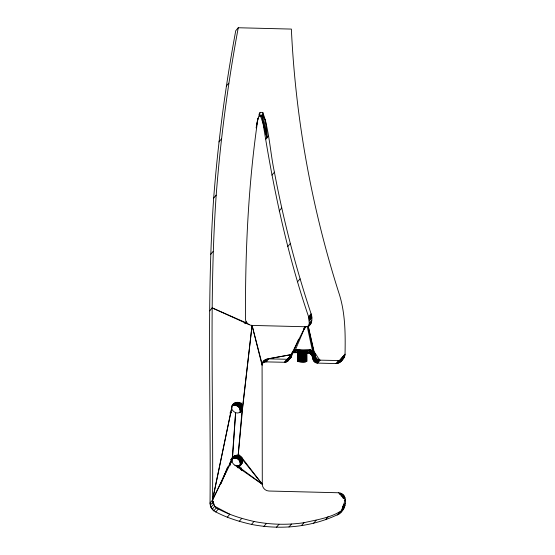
<?xml version="1.0" encoding="UTF-8"?>
<svg xmlns="http://www.w3.org/2000/svg" width="555" height="555" viewBox="0 0 555 555"><rect width="100%" height="100%" fill="white"/><g stroke="black" fill="none" stroke-linecap="round" stroke-linejoin="round"><path stroke-width="0.83" d="M261.516 363.629L265.172 361.867L284.465 362.269L291.937 354.499L267.676 358.925C264.555 359.286 262.029 362.172 262.085 365.315L262.293 484.244C262.251 487.81 265.387 490.981 268.946 491.022L338.647 492.764C349.171 494.082 346.251 509.885 339.043 513.972C312.139 527.146 280.754 530.192 251.477 524.406C238.463 521.436 225.476 517.42 213.821 510.836C211.504 508.893 210.088 506 210.033 502.976C211.004 401.348 206.585 299.547 213.682 198.059C218.059 141.92 225.42 86.046 235.757 30.692L238.261 27.75L291.368 29.082C295.537 118.333 311.522 206.897 338.585 292.041C345.37 312.014 345.446 333.333 345.043 354.173C344.6 358.669 340.617 363.421 335.914 363.56L317.654 363.102C313.048 363.164 312.909 358.183 311.716 355.082C308.497 351.433 302.961 352.779 298.583 351.794C295.315 350.385 308.615 349.06 307.678 352.938L310.19 349.997C315.448 350.469 316.662 357.295 320.159 360.16L339.452 360.563L342.317 359.453L343.781 358.024M343.129 509.497C332.036 517.753 317.134 519.653 303.925 522.713C287.351 525.148 270.417 524.697 253.982 521.464C240.967 518.495 227.98 514.478 216.325 507.894C214.008 505.952 212.593 503.052 212.537 500.027C213.508 398.407 209.089 296.599 216.186 195.117C220.564 138.972 227.925 83.104 238.261 27.75M216.325 507.894L213.821 510.836L211.032 507.312L210.033 502.976L212.537 500.027L232.552 457.937L235.611 412.705C223.679 406.44 242.66 395.313 242.597 408.612L238.192 455.218L235.688 458.159L233.176 458.291L231.033 459.547M230.984 459.589C232.781 455.482 238.83 453.241 241.716 457.452L262.293 484.244L234.918 465.222C232.635 464.035 231.4 461.17 232.226 458.708L235.611 412.705C238.567 413.843 242.188 411.782 242.597 408.612L239.899 412.365L242.403 409.423M240.093 411.553L241.036 402.992M239.663 465.999L240.246 463.578L239.566 455.044M239.725 466.117C242.271 464.133 243.895 460.282 241.716 457.452L239.212 460.393L240.183 462.731L242.688 459.79L262.293 484.244L237.367 465.867L234.918 465.222M266.844 361.562L265.172 361.867L267.676 358.925L291.937 354.499L284.465 362.269C287.906 362.471 289.835 358.96 289.675 355.915M287.983 360.91L291.403 356.733L292.478 352.258L305.167 326.749C311.903 326.902 312.992 318.764 311.098 313.811C295.704 267.489 283.438 220.162 274.42 172.196C270.139 152.389 269.543 131.611 262.786 112.408L260.149 112.381L258.921 114.392M311.077 323.287L308.573 326.229L309.288 323.253L308.594 316.752C286.401 251.616 272.401 184.1 261.974 116.189L262.897 115.107L262.786 112.408M340.603 361.742L341.818 360.098L342.539 357.115L345.043 354.173L336.947 363.504M238.192 455.218L242.077 410.194L240.072 412.552M340.624 512.438L341.811 510.586L342.803 506.299L345.307 503.35M240.884 403.013L240.155 410.714L242.66 407.772L252.06 325.417L305.167 326.749L295.371 349.872L292.867 352.813L291.479 353.479L293.983 350.538L296.134 349.705L310.19 349.997L305.583 351.87L292.867 352.813L298.611 339.258M258.013 118.028C248.182 184.718 245.143 252.324 245.49 319.68C245.969 322.837 248.869 325.369 252.06 325.417L262.168 364.281M256.618 124.903L257.881 118.34M256.119 127.886L257.645 120.255L260.149 112.381M231.941 406.662L212.537 500.027L214.736 506.285L229.791 514.277L227.286 517.218M231.872 407.502L212.537 500.027L231.969 460.366L229.964 462.717M338.647 492.764L345.3 499.542L341.547 511.03L339.043 513.972M297.695 361.229C309.274 358.065 309.385 364.33 297.695 361.229L297.681 351.315M212.683 503.309L213.342 501.706M220.939 483.287L227.543 467.275M220.904 483.738L228.147 466.45M232.552 457.937L232.989 457.23M226.26 86.136L228.771 83.188M218.899 141.948L221.403 139.007M213.682 198.059L216.186 195.117M265.914 139.118L268.419 136.176M271.915 175.137L274.42 172.196M210.609 254.384L213.113 251.443M279.2 210.955L281.704 208.014M209.693 310.849L212.197 307.9L247.363 323.364M287.747 246.524L290.251 243.583M244.637 323.426L246.136 321.664M245.685 323.738L246.684 322.559M297.549 281.808L300.054 278.867M261.343 363.816L264.02 360.688M261.301 364.094L264.811 360.035M263.195 362.457L265.699 359.515M264.159 362.089L266.664 359.14M266.206 361.811L268.71 358.87L287.747 359.286L289.897 358.454L290.993 357.385M232.448 404.921L233.447 403.749M234.092 403.214L231.588 406.156C234.703 403.846 239.614 406.059 240.086 409.874L242.59 406.933L252.06 325.417L262.085 365.315M232.309 405.733L234.814 402.791M233.086 405.434L235.591 402.493M308.594 316.752L311.098 313.811M233.912 405.254L236.416 402.313M308.837 317.578L311.341 314.636M234.751 405.212L237.256 402.271M309.031 318.417L311.535 315.469M235.597 405.303L238.102 402.354M309.17 319.264L311.674 316.315M236.423 405.518L238.927 402.576M309.253 320.11L311.757 317.169M231.407 412.448L230.408 413.628L229.964 412.899M309.288 320.963L311.792 318.022M237.2 405.858L239.711 402.916M303.661 328.511L305.167 326.749M237.928 406.315L240.433 403.374M303.703 329.635L306.207 326.694M309.288 323.253L311.792 320.304M238.574 406.877L241.078 403.936M309.211 324.28L311.716 321.338M308.969 325.286L311.473 322.337M239.122 407.537L241.626 404.588M308.857 326.104L310.529 324.162M239.566 408.265L242.07 405.323M239.892 409.049L242.396 406.107M240.086 412.705L241.64 410.901M292.388 352.21L293.983 350.538M292.145 353.091L294.649 350.149M289.495 356.664L291.999 353.722M285.242 362.228L287.747 359.286M293.623 352.654L296.134 349.705M286.005 362.068L288.51 359.127M289.377 358.211L291.881 355.269M307.678 352.938L294.407 352.612L296.911 349.664L302.26 350.489L310.19 349.997M286.727 361.791L289.231 358.842M289.197 358.967L291.701 356.026M287.386 361.395L291.403 356.733M308.462 353.022L310.966 350.08M309.218 353.223L311.723 350.281M310.613 353.958L313.117 351.017M310.12 350.302L311.202 354.478L313.707 351.537L308.178 326.104L314.22 352.141L311.716 355.082L310.543 350.045M312.423 356.483L314.928 353.542L314.629 352.813L312.125 355.762L317.654 363.102L320.159 360.16C316.697 360.16 314.81 356.636 314.928 353.542M312.604 357.247L315.108 354.305M312.666 358.024L315.171 355.082M312.729 358.801L315.233 355.852M312.916 359.557L315.42 356.615M313.214 360.285L315.719 357.344M313.624 360.958L316.128 358.017M314.13 361.562L316.641 358.62M231.047 459.706L233.537 456.605M231.678 459.02L234.182 456.071M231.227 459.887L232.226 458.708M232.399 458.596L234.904 455.655M314.727 362.082L317.231 359.14M230.526 461.288L232.032 459.526M233.176 458.291L235.688 455.35M234.002 458.118L236.506 455.176M315.393 362.505L317.897 359.564M230.054 465.756L229.527 464.146L232.032 461.205M234.848 458.069L237.353 455.128M316.114 362.824L318.625 359.876M229.728 464.972L230.727 463.793M316.877 363.019L319.382 360.077M235.688 458.159L236.513 458.375L239.018 455.433M236.513 458.375L237.297 458.721L239.802 455.773M237.297 458.721L238.019 459.179L240.523 456.231M239.212 460.393L238.664 459.741L241.168 456.8M242.16 458.18L239.656 461.122L239.233 455.128M239.982 461.913L242.486 458.964M237.214 466.998L238.213 465.818L239.815 465.34L241.73 463.765M242.757 460.629L240.246 463.578L240.558 465.263M237.533 467.414L238.532 466.235M240.183 464.417L242.688 461.469M237.811 467.698L239.815 465.34M239.989 465.229L242.493 462.287M240.537 464.917L238.033 467.865L239.226 466.706M238.678 467.331L242.167 463.057M210.29 505.189L212.794 502.247M211.032 507.312L213.536 504.37M335.914 363.56L338.418 360.618M212.232 509.226L214.736 506.285M337.96 363.289L340.465 360.341M342.456 358.148L344.96 355.207M338.925 362.914L341.429 359.973M342.22 359.154L344.724 356.206M339.813 362.394L342.317 359.453M341.818 360.098L344.322 357.156M215.722 512.064L218.226 509.115M239.233 521.346L241.737 518.405M251.477 524.406L253.982 521.464M263.916 526.383L266.421 523.434M276.452 527.25L278.957 524.308M288.988 527.007L291.493 524.066M301.421 525.654L303.925 522.713M313.658 523.205L316.163 520.264M339.695 494.318L340.701 493.138M340.659 494.741L341.665 493.562M341.048 495.892L342.553 494.123M341.845 496.586L343.344 494.817M342.518 497.391L344.024 495.622M343.066 498.286L344.572 496.524M325.598 519.681L328.102 516.74M343.968 498.667L344.967 497.488M344.294 500.714L345.3 499.542M342.553 508.505L345.057 505.563M337.142 515.102L339.646 512.161M341.811 510.586L344.322 507.645M292.887 351.606L293.394 351.031M339.743 360.313L342.539 357.115M294.407 352.612L297.73 351.19L296.911 349.664M237.367 465.867L238.213 465.818M259.24 115.065L262.897 115.107L265.54 120.345L267.413 137.356L262.897 115.107M259.053 116.155L261.974 116.189L266.913 137.945L263.035 123.286L260.281 115.357M212.197 307.9L249.042 324.62M260.843 115.634L261.974 116.189M238.019 459.179L238.664 459.741M313.707 351.537L307.22 326.479L312.444 350.594L309.94 353.535L309.218 350.212M310.134 349.56L311.202 354.478M240.821 467.796L241.3 470.328M241.03 467.803L241.494 470.335M229.465 463.307L229.527 464.146M306.846 351.162L306.873 361.333M306.672 351.037L306.714 361.458M306.395 350.92L306.443 361.576M306.048 351.773L306.069 361.687M306.013 350.815L306.027 360.722M305.583 351.87L305.597 361.784M305.534 350.718L305.555 360.625M305.035 351.96L305.056 361.867M304.979 350.635L305 360.549M304.418 352.023L304.438 361.936M304.362 350.573L304.376 360.479M303.751 352.078L303.772 361.985M303.689 350.524L303.71 360.431M303.051 352.106L303.065 362.02M302.981 350.496L303.002 360.403M302.26 350.489L302.343 362.033M301.538 350.496L301.622 362.026M300.838 350.531L300.921 361.999M300.172 350.58L300.248 361.95M299.554 350.649L299.624 361.888M299.006 350.739L299.076 361.804M298.541 350.836L298.597 361.707M298.167 350.947L298.215 361.596M297.896 351.065L297.931 361.478M297.73 351.19L297.757 361.354"/></g></svg>
